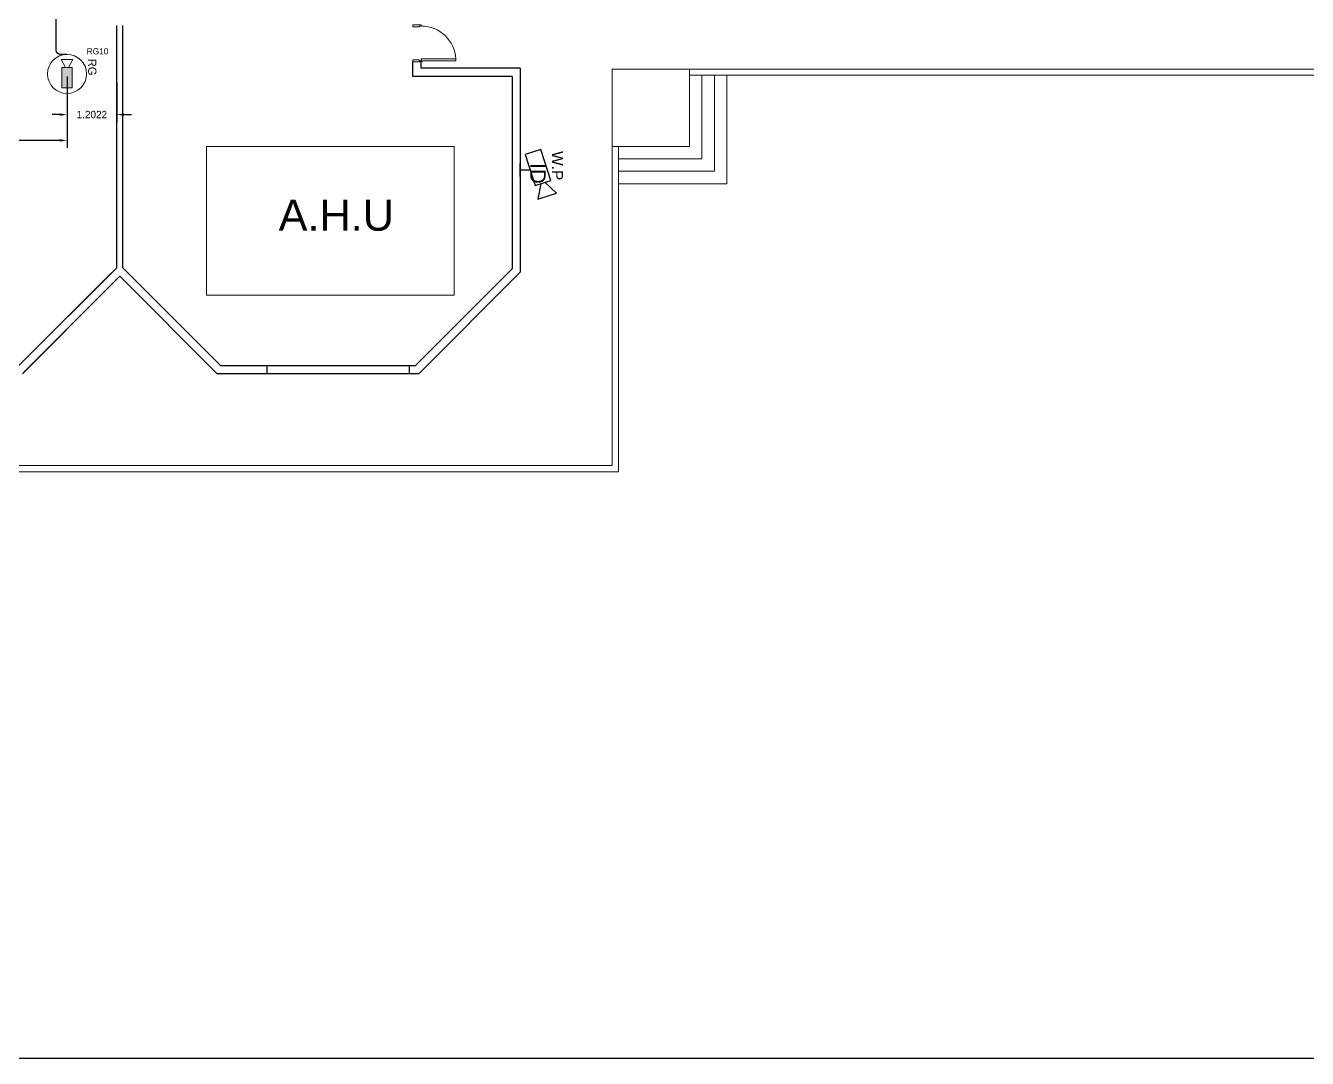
# Model space of a CAD drawing. Extents: x -15 to 352, y 223 to 399.
# Drawn here: x 43.92 to 74.96, y 312.72 to 337.73 of the extents above; entities that cross this region are included whole.
import ezdxf
from ezdxf.enums import TextEntityAlignment as Align

# ---------------------------------------------------------------- set-up
doc = ezdxf.new("R2010")
doc.units = 0
doc.header["$LTSCALE"] = 0.15
doc.layers.get('Defpoints').update_dxf_attribs({"color": 252})
for name, color, linetype in [('0 CCTV', 252, 'Continuous'), ('0 sockets', 252, 'Continuous'), ('AUTOINCR', 7, 'Continuous'), ('bound', 252, 'Continuous'), ('CCTV', 4, 'Continuous')]:
    doc.layers.add(name, color=color, linetype=linetype)
for name, color, linetype, lineweight in [('anal', 252, 'Continuous', 20), ('DOOR', 252, 'Continuous', 20), ('E-LT-CKT-NM', 7, 'Continuous', 30), ('T-CCTV', 7, 'Continuous', 0), ('wall', 252, 'Continuous', 30)]:
    doc.layers.add(name, color=color, linetype=linetype, lineweight=lineweight)
doc.styles.add('Arial_3', font='arial.ttf', dxfattribs={"height": 2.345885})
doc.styles.add('SDC-TEXT-ARB', font='sdc-arb.shx')
doc.dimstyles.get("Standard").update_dxf_attribs({"dimtxt": 0.18, "dimasz": 0.18, "dimexe": 0.18, "dimexo": 0.0625, "dimgap": 0.09, "dimtad": 0, "dimtih": 1, "dimtoh": 1, "dimdec": 4, "dimzin": 0, "dimdsep": 46, "dimtxsty": 'Standard', "dimcen": 0.09, "dimadec": 0, "dimazin": 0, "dimtfac": 1, "dimtdec": 4, "dimtofl": 0, "dimtmove": 0, "dimatfit": 3, "dimfxl": 1, "dimtolj": 1, "dimtzin": 0, "dimarcsym": 0})

# ---------------------------------------------------------------- blocks, each defined once
blk = doc.blocks.new('D90')
at = {"layer": 'DOOR'}
for points in [[(0.03, 0.2), (0.03, 1.04), (0.078, 1.04), (0.078, 0.2)], [(0.03, 0.2), (0, 0.2), (0, 0), (0.05, 0), (0.05, 0.15), (0.03, 0.15)], [(0.87, 0.2), (0.9, 0.2), (0.9, 0), (0.85, 0), (0.85, 0.15), (0.87, 0.15)]]:
    blk.add_lwpolyline(points, close=True, dxfattribs=at)
blk.add_circle((0.02, 0.21), 0.01, dxfattribs=at)
blk.add_arc((0.025, 0.197), 0.845, 0.2218, 86.3889, dxfattribs=at)
blk = doc.blocks.new('ARCH')
at = {"layer": 'anal'}
for p, q in [((96.525, 336.675), (58.125, 336.675)), ((58.125, 336.675), (58.125, 329.4)), ((60, 336.675), (60, 335.4)), ((96.675, 336.525), (60, 336.525)), ((60.3, 336.525), (60.3, 335.4)), ((60.6, 336.525), (60.6, 335.4)), ((60.9, 336.525), (60.9, 335.4)), ((60, 335.4), (60, 334.8)), ((60.3, 335.4), (60.3, 334.5)), ((60.6, 335.4), (60.6, 334.2)), ((60.9, 335.4), (60.9, 333.9)), ((60, 334.8), (58.125, 334.8)), ((58.275, 334.8), (58.275, 329.4)), ((60.3, 334.5), (58.275, 334.5)), ((60.6, 334.2), (58.275, 334.2)), ((60.9, 333.9), (58.275, 333.9)), ((58.125, 329.4), (58.125, 327.075)), ((58.275, 329.4), (58.275, 326.925)), ((58.275, 326.925), (34.725, 326.925)), ((58.125, 327.075), (36.075, 327.075))]:
    blk.add_line(p, q, dxfattribs=at)
blk.add_lwpolyline([(54.3, 334.8), (48.3, 334.8), (48.3, 331.2), (54.3, 331.2)], close=True, dxfattribs=at)
at = {"layer": 'bound', "color": 2}
blk.add_lwpolyline([(91.902, 377.348), (94.426, 377.348), (94.426, 312.722), (-14.994, 312.722), (-14.994, 377.09), (94.639, 377.09)], dxfattribs=at)
at = {"layer": 'wall'}
for p, q in [((46.125, 331.866), (46.125, 337.727)), ((46.275, 331.866), (46.275, 337.727)), ((53.3, 336.5), (53.3, 336.848)), ((53.5, 336.7), (53.5, 336.848)), ((55.9, 336.7), (53.5, 336.7)), ((55.9, 336.7), (55.9, 331.759)), ((55.7, 336.5), (53.3, 336.5)), ((55.7, 336.5), (55.7, 331.841)), ((46.125, 331.866), (43.759, 329.5)), ((48.641, 329.5), (46.275, 331.866)), ((46, 331.741), (43.759, 329.5)), ((46.2, 331.659), (43.871, 329.329)), ((48.559, 329.3), (46.2, 331.659)), ((55.7, 331.841), (53.359, 329.5)), ((55.9, 331.759), (53.441, 329.3)), ((46, 331.459), (43.841, 329.3)), ((48.641, 329.5), (53.359, 329.5)), ((49.759, 329.475), (49.759, 329.3)), ((53.209, 329.5), (53.209, 329.3)), ((53.4, 329.3), (48.559, 329.3)), ((53.441, 329.3), (48.6, 329.3))]:
    blk.add_line(p, q, dxfattribs=at)
at = {"layer": 'DOOR', "xscale": -1, "rotation": 270}
blk.add_blockref('D90', (53.3, 336.848), dxfattribs=at)
at = {"layer": 'anal', "insert": (50.047, 333.512), "char_height": 0.75, "width": 4.8, "attachment_point": 1}
blk.add_mtext('{\\fArial|b0|i0|c0|p34;A.H.U}', dxfattribs=at)
blk = doc.blocks.new('f4')
at = {"layer": 'CCTV'}
for p, q in [((94306, 51895), (94306, 51688)), ((94444, 51688), (94167, 51688))]:
    blk.add_line(p, q, dxfattribs=at)
at = {"layer": 'CCTV', "flags": 128}
blk.add_lwpolyline([(94528, 52333), (93870, 52123), (93977, 51790), (94634, 52000)], close=True, dxfattribs=at)
blk.add_lwpolyline([(94595, 52123), (94921, 52055), (94794, 52454), (94567, 52210)], dxfattribs=at)
at = {"layer": 'CCTV', "color": 7, "lineweight": 15, "insert": (93904, 52590), "char_height": 234.6, "width": 738.13, "attachment_point": 1, "line_spacing_factor": 0.941778, "style": 'Arial_3'}
blk.add_mtext('W.P', dxfattribs=at)
at = {"layer": 'E-LT-CKT-NM', "style": 'SDC-TEXT-ARB'}
blk.add_attdef('ID', (94159, 51899), '', height=326, dxfattribs=at)
blk = doc.blocks.new('AS')
at = {"layer": 'E-LT-CKT-NM', "xscale": 0.001146844099872414, "yscale": 0.001146844099872414, "zscale": 0.001146844099872414}
blk.add_blockref('f4', (-108.154, -59.278), dxfattribs=at).add_auto_attribs({'ID': 'ID'})
blk = doc.blocks.new('LEGEND_dwg_CCTV DOME-1155345-TELECOMMUNICATION LEGEND_ GENERAL NOTES _SYMBOLS _ ABBREVIATIONS')
at = {"layer": 'T-CCTV'}
blk.add_hatch(color=256, dxfattribs=at).paths.add_polyline_path([(255, -95), (-120, -95), (-120, 95), (255, 95)], flags=0)
at = {"layer": 'T-CCTV', "flags": 128}
for points in [[(-120, 28), (-262, 108), (-262, -108), (-120, -28)], [(255, -95), (255, 95), (-120, 95), (-120, -95), (255, -95)]]:
    blk.add_lwpolyline(points, dxfattribs=at)
at = {"layer": 'T-CCTV'}
blk.add_circle((0, 0), 358, dxfattribs=at)
blk = doc.blocks.new('RG CAMERA')
at = {"layer": 'CCTV', "xscale": 1.150579243575653, "yscale": 1.150579243575653, "zscale": 1.150579243575653}
blk.add_blockref('LEGEND_dwg_CCTV DOME-1155345-TELECOMMUNICATION LEGEND_ GENERAL NOTES _SYMBOLS _ ABBREVIATIONS', (101765, 50919), dxfattribs=at)
at = {"layer": 'E-LT-CKT-NM', "style": 'SDC-TEXT-ARB'}
blk.add_attdef('RG', (101447, 51364), '', height=326, dxfattribs=at)
blk = doc.blocks.new('*D131')
at = {"layer": '0 sockets', "color": 0, "lineweight": -2, "transparency": 16777216}
for p, q in [((44.923, 336.497), (44.923, 335.393)), ((46.125, 336.354), (46.125, 335.393)), ((44.743, 335.573), (44.563, 335.573)), ((46.305, 335.573), (46.485, 335.573))]:
    blk.add_line(p, q, dxfattribs=at)
at = {"layer": '0 sockets', "color": 0, "transparency": 16777216}
for points in [[(44.743, 335.603), (44.743, 335.543), (44.923, 335.573)], [(46.305, 335.603), (46.305, 335.543), (46.125, 335.573)]]:
    blk.add_solid(points, dxfattribs=at)
at = {"layer": 'Defpoints', "color": 0, "transparency": 16777216}
for p in [(44.923, 336.559), (46.125, 336.416), (44.923, 335.573)]:
    blk.add_point(p, dxfattribs=at)
at = {"layer": '0 sockets', "color": 0, "transparency": 16777216, "insert": (45.524, 335.573), "char_height": 0.18, "attachment_point": 5}
blk.add_mtext('\\A1;1.2022', dxfattribs=at)
blk = doc.blocks.new('*D132')
at = {"layer": '0 sockets', "color": 0, "lineweight": -2, "transparency": 16777216}
for p, q in [((44.923, 336.359), (44.923, 334.769)), ((39.194, 336.182), (39.194, 334.769)), ((39.374, 334.949), (41.548, 334.949)), ((44.743, 334.949), (42.568, 334.949))]:
    blk.add_line(p, q, dxfattribs=at)
at = {"layer": '0 sockets', "color": 0, "transparency": 16777216}
for points in [[(39.374, 334.979), (39.374, 334.919), (39.194, 334.949)], [(44.743, 334.979), (44.743, 334.919), (44.923, 334.949)]]:
    blk.add_solid(points, dxfattribs=at)
at = {"layer": 'Defpoints', "color": 0, "transparency": 16777216}
for p in [(39.194, 336.245), (44.923, 336.421), (39.194, 334.949)]:
    blk.add_point(p, dxfattribs=at)
at = {"layer": '0 sockets', "color": 0, "transparency": 16777216, "insert": (42.058, 334.949), "char_height": 0.18, "attachment_point": 5}
blk.add_mtext('\\A1;5.7291', dxfattribs=at)

msp = doc.modelspace()

# ---------------------------------------------------------------- linework, layer by layer
at = {"layer": '0 sockets', "color": 3}
msp.add_lwpolyline([(44.91784, 337.03205), (44.7603, 337.03205, -0.41421356), (44.6603, 337.13205), (44.6603, 340.06086)], format="xyb", dxfattribs=at)

# ---------------------------------------------------------------- block references
at = {"layer": '0 CCTV', "color": 2}
ref = msp.add_blockref('RG CAMERA', (-13.48169, 453.28331), dxfattribs=dict(at, xscale=0.001147, yscale=0.001147, zscale=0.001147, rotation=270))
ref.add_attrib('RG', 'RG', (45.43338, 336.92365), dxfattribs={"layer": 'E-LT-CKT-NM', "height": 0.2, "rotation": 270, "style": 'SDC-TEXT-ARB'})
at = {"layer": '0 CCTV', "color": 3, "rotation": 270}
msp.add_blockref('AS', (55.9, 334.22929), dxfattribs=at)
at = {"layer": '0 sockets', "color": 3}
msp.add_blockref('ARCH', (0, 0), dxfattribs=at)

# ---------------------------------------------------------------- texts
at = {"layer": 'AUTOINCR', "color": 1}
msp.add_text('RG10', height=0.15, dxfattribs=at).set_placement((45.39898, 336.98558), align=Align.BOTTOM_LEFT)

# ---------------------------------------------------------------- dimensions: what is measured, and where the dimension line sits
at = {"layer": '0 sockets', "color": 6}
for base, p1, p2, picture, middle in [((44.92277, 335.57286), (46.125, 336.4164), (44.92277, 336.55938), '*D131', (45.52388, 335.57286)), ((39.19371, 334.94938), (44.92277, 336.42119), (39.19371, 336.24477), '*D132', (42.05824, 334.94938))]:
    dim = msp.add_linear_dim(base=base, p1=p1, p2=p2, dimstyle='Standard', dxfattribs=at)
    dim.commit()
    dim.dimension.update_dxf_attribs({"geometry": picture, "text_midpoint": middle})

doc.saveas('drawing.dxf')
